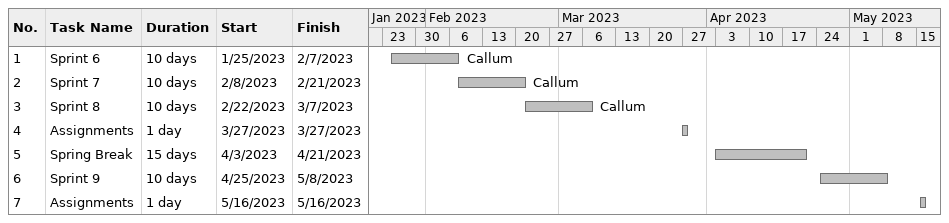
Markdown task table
| ID | Task | Duration | Start | Finish | Resources |
|---|---|---|---|---|---|
| 1 | Sprint 6 | 10d | 2023-01-25 | 2023-02-07 | Callum |
| 2 | Sprint 7 | 10d | 2023-02-08 | 2023-02-21 | Callum |
| 3 | Sprint 8 | 10d | 2023-02-22 | 2023-03-07 | Callum |
| 4 | Assignments | 1d | 2023-03-27 | 2023-03-27 |  |
| 5 | Spring Break | 15d | 2023-04-03 | 2023-04-21 |  |
| 6 | Sprint 9 | 10d | 2023-04-25 | 2023-05-08 |  |
| 7 | Assignments | 1d | 2023-05-16 | 2023-05-16 |  |
